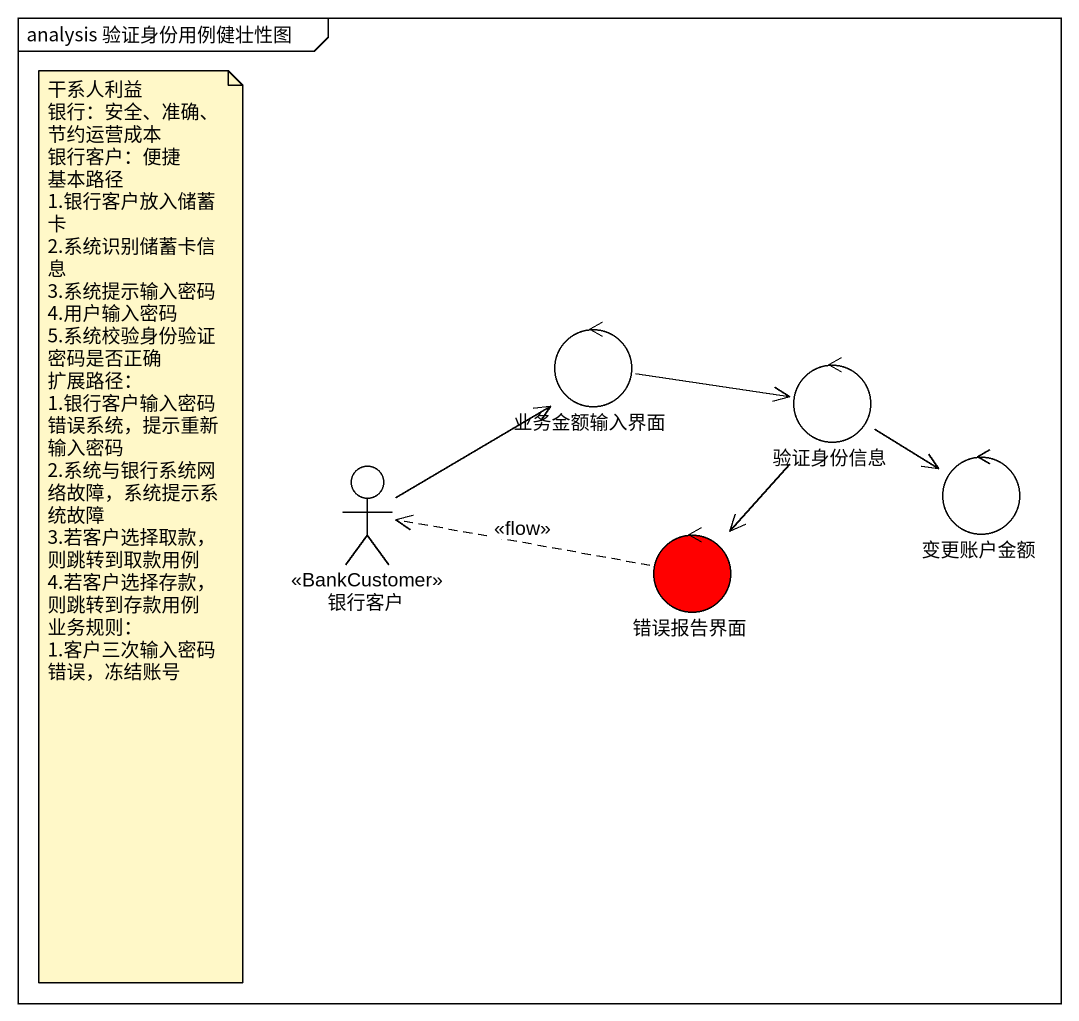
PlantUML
@startuml
mainframe analysis 验证身份用例健壮性图
control 业务金额输入界面
control 验证身份信息
actor 银行客户 <<BankCustomer>>
control 变更账户金额
control 错误报告界面 #FF0000
业务金额输入界面 -right-> 验证身份信息
验证身份信息 --> 变更账户金额
验证身份信息 --> 错误报告界面
银行客户 -up-> 业务金额输入界面
错误报告界面 .left.> 银行客户 : <<flow>>
note as N1
  干系人利益
  银行：安全、准确、节约运营成本
  银行客户：便捷
  基本路径
  1.银行客户放入储蓄卡
  2.系统识别储蓄卡信息
  3.系统提示输入密码
  4.用户输入密码
  5.系统校验身份验证密码是否正确
  扩展路径：
  1.银行客户输入密码错误系统，提示重新输入密码
  2.系统与银行系统网络故障，系统提示系统故障
  3.若客户选择取款，则跳转到取款用例
  4.若客户选择存款，则跳转到存款用例
  业务规则：
  1.客户三次输入密码错误，冻结账号
end note
@enduml
